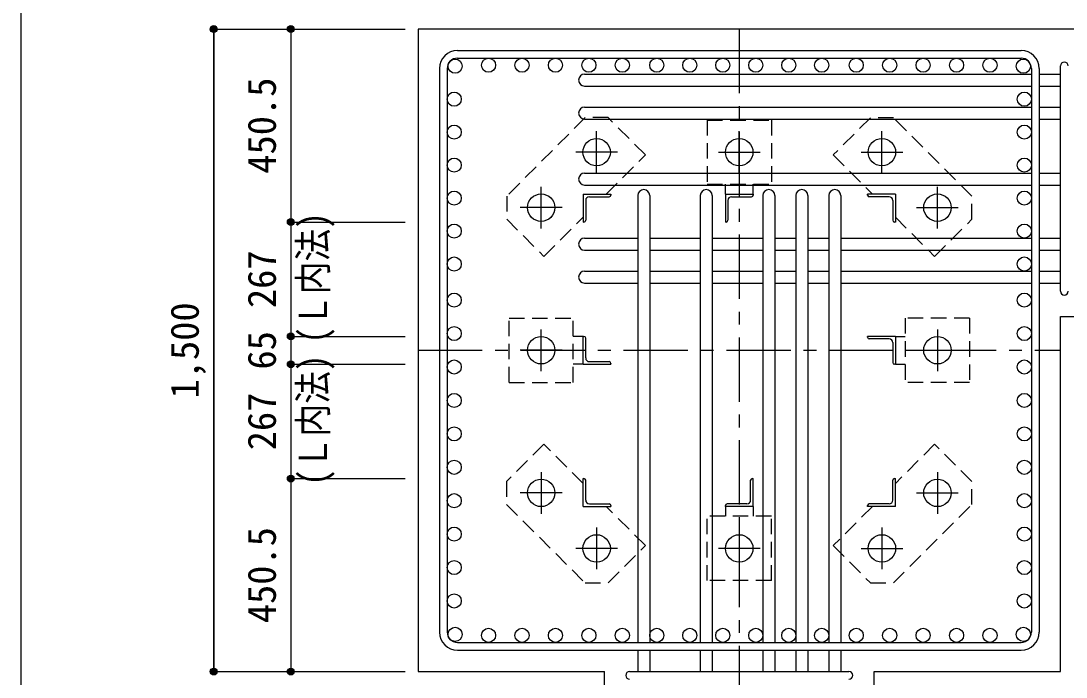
# Model space of a CAD drawing. Units: millimetres at full size, sheet at 1:30. Extents: x -5973 to 5954, y -4195 to 4201.
# Drawn here: x -5973 to -3533, y 1693 to 3225 of the extents above; entities that cross this region are included whole.
import ezdxf
from ezdxf.enums import TextEntityAlignment as Align

# ---------------------------------------------------------------- set-up
doc = ezdxf.new("R2010")
doc.units = ezdxf.units.MM
doc.header["$LTSCALE"] = 30
doc.header["$PDMODE"] = 32
doc.header["$PDSIZE"] = 15
doc.linetypes.add('CHAIN1', pattern=[8, 5, -1, 1, -1])
doc.linetypes.add('DASHED1', pattern=[1.8, 1.2, -0.6])
for name, color, linetype in [('0-1_躯体線', 2, 'Continuous'), ('0-2_アンカーボルト', 4, 'CHAIN1'), ('0-3_立上り筋', 3, 'Continuous'), ('0-4_フープ筋', 7, 'Continuous'), ('0-5_基礎梁筋', 7, 'Continuous'), ('0-6_スタラップ筋', 7, 'Continuous'), ('0-7_文字', 4, 'Continuous'), ('0-9_プレート', 4, 'DASHED1'), ('0-A_アングル', 4, 'Continuous'), ('0-D_寸法', 4, 'Continuous'), ('F-0_枠', 6, 'Continuous')]:
    doc.layers.add(name, color=color, linetype=linetype)
doc.styles.add('ＭＳ ゴシック', font='')
doc.styles.get('ＭＳ ゴシック').set_extended_font_data('MS Gothic')

msp = doc.modelspace()

# ---------------------------------------------------------------- linework, layer by layer
at = {"layer": '0-1_躯体線'}
for p, q in [((-3145.8, 3206.03), (-5045.8, 3206.03)), ((-5045.8, 3206.03), (-5045.8, 1706.03)), ((-3545.8, 2534.83), (-3145.8, 2534.83)), ((-3545.8, 1706.03), (-3545.8, 2534.83)), ((-5045.8, 1706.03), (-4610.8, 1706.03)), ((-4610.8, 1306.03), (-4610.8, 1706.03)), ((-3980.8, 1306.03), (-3980.8, 1706.03)), ((-3980.8, 1706.03), (-3545.8, 1706.03))]:
    msp.add_line(p, q, dxfattribs=at)
at = {"layer": '0-2_アンカーボルト'}
for p, q in [((-4628.8, 2869.73), (-4628.8, 2967.23)), ((-4295.8, 2869.83), (-4295.8, 2967.33)), ((-3962.8, 2869.83), (-3962.8, 2967.33)), ((-4580.1, 2918.53), (-4677.6, 2918.53)), ((-4344.6, 2918.53), (-4247.1, 2918.53)), ((-4011.6, 2918.53), (-3914.1, 2918.53)), ((-4758.3, 2740.23), (-4758.3, 2837.73)), ((-3833.3, 2740.33), (-3833.3, 2837.83)), ((-4709.6, 2789.03), (-4807.1, 2789.03)), ((-3882.1, 2789.03), (-3784.6, 2789.03)), ((-4758.3, 2407.23), (-4758.3, 2504.73)), ((-3833.3, 2504.83), (-3833.3, 2407.33)), ((-4709.6, 2456.03), (-4807.1, 2456.03)), ((-3882, 2456.03), (-3784.5, 2456.03)), ((-4758.3, 2171.73), (-4758.3, 2074.23)), ((-3833.3, 2171.83), (-3833.3, 2074.33)), ((-4709.5, 2123.03), (-4807, 2123.03)), ((-3882, 2123.03), (-3784.5, 2123.03)), ((-4628.8, 2042.23), (-4628.8, 1944.73)), ((-4295.8, 2042.23), (-4295.8, 1944.73)), ((-3962.8, 2042.33), (-3962.8, 1944.83)), ((-4580, 1993.53), (-4677.5, 1993.53)), ((-4247, 1993.53), (-4344.5, 1993.53)), ((-4011.5, 1993.53), (-3914, 1993.53))]:
    msp.add_line(p, q, dxfattribs=at)
at = {"layer": '0-2_アンカーボルト', "color": 3, "linetype": 'Continuous'}
for centre in [(-4628.8, 2918.53), (-4295.8, 2918.53), (-3962.8, 2918.53), (-4758.3, 2789.03), (-3833.3, 2789.03), (-4758.3, 2456.03), (-3833.3, 2456.03), (-4758.3, 2123.03), (-3833.3, 2123.03), (-4628.8, 1993.53), (-4295.8, 1993.53), (-3962.8, 1993.53)]:
    msp.add_circle(centre, 32, dxfattribs=at)
at = {"layer": '0-3_立上り筋'}
for centre in [(-4959.1, 3119.33), (-4881.07, 3121.53), (-4803.03, 3121.53), (-4725, 3121.53), (-4646.96, 3121.53), (-4568.93, 3121.53), (-4488.3, 3121.53), (-4411.3, 3121.53), (-4334.3, 3121.53), (-4257.3, 3121.53), (-4180.3, 3121.53), (-4103.3, 3121.53), (-4022.68, 3121.53), (-3944.64, 3121.53), (-3866.6, 3121.53), (-3788.57, 3121.53), (-3710.53, 3121.53), (-3632.5, 3119.33), (-4961.3, 3042.33), (-3630.3, 3042.33), (-4961.3, 2965.33), (-3630.3, 2965.33), (-4961.3, 2888.33), (-3630.3, 2888.33), (-4961.3, 2811.33), (-3630.3, 2811.33), (-4961.3, 2734.33), (-3630.3, 2734.33), (-4961.3, 2657.33), (-3630.3, 2657.33), (-4961.3, 2573.08), (-3630.3, 2573.08), (-4961.3, 2495.05), (-3630.3, 2495.05), (-4961.3, 2417.01), (-3630.3, 2417.01), (-4961.3, 2338.98), (-3630.3, 2338.98), (-4961.3, 2260.94), (-3630.3, 2260.94), (-4961.3, 2182.91), (-3630.3, 2182.91), (-4961.3, 2104.87), (-3630.3, 2104.87), (-4961.3, 2026.83), (-3630.3, 2026.83), (-4961.3, 1948.8), (-3630.3, 1948.8), (-4961.3, 1870.76), (-3630.3, 1870.76), (-4959.1, 1792.73), (-4881.07, 1790.53), (-4803.03, 1790.53), (-4725, 1790.53), (-4646.96, 1790.53), (-4568.93, 1790.53), (-4488.3, 1790.53), (-4411.3, 1790.53), (-4334.3, 1790.53), (-4257.3, 1790.53), (-4180.3, 1790.53), (-4103.3, 1790.53), (-4022.68, 1790.53), (-3944.64, 1790.53), (-3866.6, 1790.53), (-3788.57, 1790.53), (-3710.53, 1790.53), (-3632.5, 1792.73)]:
    msp.add_circle(centre, 16.5, dxfattribs=at)
at = {"layer": '0-4_フープ筋'}
for p, q in [((-4953.8, 3156.03), (-3637.8, 3156.03)), ((-4953.8, 3138.03), (-3637.8, 3138.03)), ((-4995.8, 3114.03), (-4995.8, 1798.03)), ((-4977.8, 3114.03), (-4977.8, 1798.03)), ((-3613.8, 3114.03), (-3613.8, 1798.03)), ((-3595.8, 3114.03), (-3595.8, 1798.03)), ((-4953.8, 1774.03), (-3637.8, 1774.03)), ((-4953.8, 1756.03), (-3637.8, 1756.03))]:
    msp.add_line(p, q, dxfattribs=at)
for centre, radius, start, end in [((-4953.8, 3114.03), 42, 90, 180), ((-3637.8, 3114.03), 42, 0, 90), ((-4953.8, 3114.03), 24, 90, 180), ((-3637.8, 3114.03), 24, 0, 90), ((-4953.8, 1798.03), 42, 180, 270), ((-4953.8, 1798.03), 24, 180, 270), ((-3637.8, 1798.03), 42, 270, 0), ((-3637.8, 1798.03), 24, 270, 0)]:
    msp.add_arc(centre, radius, start, end, dxfattribs=at)
at = {"layer": '0-5_基礎梁筋'}
for p, q in [((-4656.8, 3100.83), (-3613.8, 3100.83)), ((-3595.8, 3100.83), (-3545.8, 3100.83)), ((-4656.8, 3072.83), (-3613.8, 3072.83)), ((-3595.8, 3072.83), (-3545.8, 3072.83)), ((-4656.8, 3023.83), (-3613.8, 3023.83)), ((-3595.8, 3023.83), (-3545.8, 3023.83)), ((-4656.8, 2995.83), (-3613.8, 2995.83)), ((-3595.8, 2995.83), (-3545.8, 2995.83)), ((-4656.8, 2869.83), (-3613.8, 2869.83)), ((-3595.8, 2869.83), (-3545.8, 2869.83)), ((-4656.8, 2841.83), (-3613.8, 2841.83)), ((-3595.8, 2841.83), (-3545.8, 2841.83)), ((-4532.8, 2817.03), (-4532.8, 1774.03)), ((-4504.8, 2817.03), (-4504.8, 1774.03)), ((-4386.8, 2817.03), (-4386.8, 1774.03)), ((-4358.8, 2817.03), (-4358.8, 1774.03)), ((-4240.8, 2817.03), (-4240.8, 1774.03)), ((-4212.8, 2817.03), (-4212.8, 1774.03)), ((-4163.8, 2817.03), (-4163.8, 1774.03)), ((-4135.8, 2817.03), (-4135.8, 1774.03)), ((-4086.8, 2817.03), (-4086.8, 1774.03)), ((-4058.8, 2817.03), (-4058.8, 1774.03)), ((-4656.8, 2717.83), (-4532.8, 2717.83)), ((-4504.8, 2717.83), (-4386.8, 2717.83)), ((-4358.8, 2717.83), (-4240.8, 2717.83)), ((-4212.8, 2717.83), (-4163.8, 2717.83)), ((-4135.8, 2717.83), (-4086.8, 2717.83)), ((-4058.8, 2717.83), (-3613.8, 2717.83)), ((-3595.8, 2717.83), (-3545.8, 2717.83)), ((-4656.8, 2689.83), (-4532.8, 2689.83)), ((-4504.8, 2689.83), (-4386.8, 2689.83)), ((-4358.8, 2689.83), (-4240.8, 2689.83)), ((-4212.8, 2689.83), (-4163.8, 2689.83)), ((-4135.8, 2689.83), (-4086.8, 2689.83)), ((-4058.8, 2689.83), (-3613.8, 2689.83)), ((-3595.8, 2689.83), (-3545.8, 2689.83)), ((-4656.8, 2640.83), (-4532.8, 2640.83)), ((-4504.8, 2640.83), (-4386.8, 2640.83)), ((-4358.8, 2640.83), (-4240.8, 2640.83)), ((-4212.8, 2640.83), (-4163.8, 2640.83)), ((-4135.8, 2640.83), (-4086.8, 2640.83)), ((-4058.8, 2640.83), (-3613.8, 2640.83)), ((-3595.8, 2640.83), (-3545.8, 2640.83)), ((-4656.8, 2612.83), (-4532.8, 2612.83)), ((-4504.8, 2612.83), (-4386.8, 2612.83)), ((-4358.8, 2612.83), (-4240.8, 2612.83)), ((-4212.8, 2612.83), (-4163.8, 2612.83)), ((-4135.8, 2612.83), (-4086.8, 2612.83)), ((-4058.8, 2612.83), (-3613.8, 2612.83)), ((-3595.8, 2612.83), (-3545.8, 2612.83)), ((-4532.8, 1756.03), (-4532.8, 1706.03)), ((-4504.8, 1756.03), (-4504.8, 1706.03)), ((-4386.8, 1756.03), (-4386.8, 1706.03)), ((-4358.8, 1756.03), (-4358.8, 1706.03)), ((-4240.8, 1756.03), (-4240.8, 1706.03)), ((-4212.8, 1756.03), (-4212.8, 1706.03)), ((-4163.8, 1756.03), (-4163.8, 1706.03)), ((-4135.8, 1756.03), (-4135.8, 1706.03)), ((-4086.8, 1756.03), (-4086.8, 1706.03)), ((-4058.8, 1756.03), (-4058.8, 1706.03))]:
    msp.add_line(p, q, dxfattribs=at)
for centre, start, end in [((-4656.8, 3086.83), 90, 270), ((-4656.8, 3009.83), 90, 270), ((-4656.8, 2855.83), 90, 270), ((-4518.8, 2817.03), 0, 180), ((-4372.8, 2817.03), 0, 180), ((-4226.8, 2817.03), 0, 180), ((-4149.8, 2817.03), 0, 180), ((-4072.8, 2817.03), 0, 180), ((-4656.8, 2703.83), 90, 270), ((-4656.8, 2626.83), 90, 270)]:
    msp.add_arc(centre, 14, start, end, dxfattribs=at)
at = {"layer": '0-6_スタラップ筋'}
for p, q in [((-3545.8, 2593.83), (-3545.8, 3119.83)), ((-4551.8, 1706.03), (-4039.8, 1706.03))]:
    msp.add_line(p, q, dxfattribs=at)
for centre, start, end in [((-3536.8, 3119.83), 0, 180), ((-3536.8, 2593.83), 180, 0), ((-4551.8, 1697.03), 90, 270), ((-4039.8, 1697.03), 270, 90)]:
    msp.add_arc(centre, 9, start, end, dxfattribs=at)
at = {"layer": '0-9_プレート'}
for p, q in [((-4370.8, 2993.53), (-4220.8, 2993.53)), ((-4370.8, 2993.53), (-4370.8, 2843.53)), ((-4220.8, 2993.53), (-4220.8, 2843.53)), ((-4606.6, 2820.53), (-4515, 2912.13)), ((-4370.8, 2843.53), (-4220.8, 2843.53)), ((-4328.3, 2820.53), (-4328.3, 2843.53)), ((-4263.3, 2820.53), (-4263.3, 2843.53)), ((-3931.3, 2766.83), (-3839.7, 2675.23)), ((-4833.3, 2381.03), (-4833.3, 2531.03)), ((-4833.3, 2531.03), (-4683.3, 2531.03)), ((-4683.3, 2381.03), (-4683.3, 2531.03)), ((-3908.3, 2531.03), (-3908.3, 2381.03)), ((-3758.3, 2531.03), (-3908.3, 2531.03)), ((-3758.3, 2531.03), (-3758.3, 2381.03)), ((-4660.3, 2488.53), (-4683.3, 2488.53)), ((-3931.3, 2488.53), (-3908.3, 2488.53)), ((-4660.3, 2423.53), (-4683.3, 2423.53)), ((-3931.3, 2423.53), (-3908.3, 2423.53)), ((-4833.3, 2381.03), (-4683.3, 2381.03)), ((-3758.3, 2381.03), (-3908.3, 2381.03)), ((-4660.3, 2145.23), (-4751.9, 2236.83)), ((-4328.3, 2091.53), (-4328.3, 2068.53)), ((-4263.3, 2091.53), (-4263.3, 2068.53)), ((-3985, 2091.53), (-4076.6, 1999.93)), ((-4220.8, 2068.53), (-4370.8, 2068.53)), ((-4370.8, 1918.53), (-4370.8, 2068.53)), ((-4220.8, 1918.53), (-4220.8, 2068.53)), ((-4220.8, 1918.53), (-4370.8, 1918.53))]:
    msp.add_line(p, q, dxfattribs=at)
for points in [[(-4515, 2912.13), (-4602, 2999.13), (-4655.7, 2999.13), (-4838.8, 2815.93), (-4838.8, 2762.23), (-4751.9, 2675.23), (-4660.3, 2766.83)], [(-3839.7, 2675.23), (-3752.7, 2762.23), (-3752.7, 2815.93), (-3935.9, 2999.03), (-3989.6, 2999.03), (-4076.6, 2912.13), (-3985, 2820.53)], [(-4751.9, 2236.83), (-4838.9, 2149.83), (-4838.9, 2096.13), (-4655.7, 1913.03), (-4602, 1913.03), (-4515, 1999.93), (-4606.6, 2091.53)], [(-4076.6, 1999.93), (-3989.6, 1912.93), (-3935.9, 1912.93), (-3752.8, 2096.13), (-3752.8, 2149.83), (-3839.7, 2236.83), (-3931.3, 2145.23)]]:
    msp.add_lwpolyline(points, dxfattribs=at)
at = {"layer": '0-A_アングル'}
for p, q in [((-4660.3, 2820.53), (-4595.3, 2820.53)), ((-4660.3, 2820.53), (-4660.3, 2755.53)), ((-4645.8, 2814.53), (-4599.3, 2814.53)), ((-4595.3, 2820.53), (-4595.3, 2818.53)), ((-4328.3, 2820.53), (-4263.3, 2820.53)), ((-4328.3, 2820.53), (-4328.3, 2755.53)), ((-4313.8, 2814.53), (-4267.3, 2814.53)), ((-4263.3, 2820.53), (-4263.3, 2818.53)), ((-3931.3, 2820.53), (-3996.3, 2820.53)), ((-3996.3, 2818.53), (-3996.3, 2820.53)), ((-3945.8, 2814.53), (-3992.3, 2814.53)), ((-3931.3, 2820.53), (-3931.3, 2755.53)), ((-4654.3, 2806.03), (-4654.3, 2759.53)), ((-4322.3, 2806.03), (-4322.3, 2759.53)), ((-3937.3, 2806.03), (-3937.3, 2759.53)), ((-4658.3, 2755.53), (-4660.3, 2755.53)), ((-4326.3, 2755.53), (-4328.3, 2755.53)), ((-3931.3, 2755.53), (-3933.3, 2755.53)), ((-4660.3, 2488.53), (-4658.3, 2488.53)), ((-4660.3, 2423.53), (-4660.3, 2488.53)), ((-4654.3, 2438.03), (-4654.3, 2484.53)), ((-3931.3, 2488.53), (-3996.3, 2488.53)), ((-3996.3, 2486.53), (-3996.3, 2488.53)), ((-3945.8, 2482.53), (-3992.3, 2482.53)), ((-3937.3, 2474.03), (-3937.3, 2427.53)), ((-3931.3, 2488.53), (-3931.3, 2423.53)), ((-4660.3, 2423.53), (-4595.3, 2423.53)), ((-4645.8, 2429.53), (-4599.3, 2429.53)), ((-4595.3, 2425.53), (-4595.3, 2423.53)), ((-3931.3, 2423.53), (-3933.3, 2423.53)), ((-4660.3, 2156.53), (-4658.3, 2156.53)), ((-4660.3, 2091.53), (-4660.3, 2156.53)), ((-4654.3, 2106.03), (-4654.3, 2152.53)), ((-4269.3, 2106.03), (-4269.3, 2152.53)), ((-4265.3, 2156.53), (-4263.3, 2156.53)), ((-4263.3, 2091.53), (-4263.3, 2156.53)), ((-3937.3, 2106.03), (-3937.3, 2152.53)), ((-3933.3, 2156.53), (-3931.3, 2156.53)), ((-3931.3, 2091.53), (-3931.3, 2156.53)), ((-4660.3, 2091.53), (-4595.3, 2091.53)), ((-4645.8, 2097.53), (-4599.3, 2097.53)), ((-4595.3, 2093.53), (-4595.3, 2091.53)), ((-4328.3, 2091.53), (-4328.3, 2093.53)), ((-4263.3, 2091.53), (-4328.3, 2091.53)), ((-4277.8, 2097.53), (-4324.3, 2097.53)), ((-3996.3, 2091.53), (-3996.3, 2093.53)), ((-3931.3, 2091.53), (-3996.3, 2091.53)), ((-3945.8, 2097.53), (-3992.3, 2097.53))]:
    msp.add_line(p, q, dxfattribs=at)
for centre, radius, start, end in [((-4645.8, 2806.03), 8.5, 90, 180), ((-4599.3, 2818.53), 4, 270, 0), ((-4313.8, 2806.03), 8.5, 90, 180), ((-4267.3, 2818.53), 4, 270, 0), ((-3992.3, 2818.53), 4, 180, 270), ((-3945.8, 2806.03), 8.5, 0, 90), ((-4658.3, 2759.53), 4, 270, 0), ((-4326.3, 2759.53), 4, 270, 0), ((-3933.3, 2759.53), 4, 180, 270), ((-4658.3, 2484.53), 4, 0, 90), ((-3992.3, 2486.53), 4, 180, 270), ((-3945.8, 2474.03), 8.5, 0, 90), ((-4645.8, 2438.03), 8.5, 180, 270), ((-4599.3, 2425.53), 4, 0, 90), ((-3933.3, 2427.53), 4, 180, 270), ((-4658.3, 2152.53), 4, 0, 90), ((-4265.3, 2152.53), 4, 90, 180), ((-3933.3, 2152.53), 4, 90, 180), ((-4645.8, 2106.03), 8.5, 180, 270), ((-4277.8, 2106.03), 8.5, 270, 0), ((-3945.8, 2106.03), 8.5, 270, 0), ((-4599.3, 2093.53), 4, 0, 90), ((-4324.3, 2093.53), 4, 90, 180), ((-3992.3, 2093.53), 4, 90, 180)]:
    msp.add_arc(centre, radius, start, end, dxfattribs=at)
at = {"layer": '0-D_寸法'}
for p, q in [((-5522.84, 3206.03), (-5342.84, 3206.03)), ((-5522.84, 3206.03), (-5342.84, 3206.03)), ((-5522.84, 1706.03), (-5522.84, 3206.03)), ((-5522.84, 3206.03), (-5522.84, 1706.03)), ((-5342.84, 3206.03), (-5342.84, 2755.53)), ((-5342.84, 3206.03), (-5075.8, 3206.03)), ((-5342.84, 2755.53), (-5075.8, 2755.53)), ((-5342.84, 2755.53), (-5342.84, 2488.53)), ((-5342.84, 2488.53), (-5075.8, 2488.53)), ((-5342.84, 2488.53), (-5342.84, 2423.53)), ((-5342.84, 2423.53), (-5075.8, 2423.53)), ((-5342.84, 2423.53), (-5342.84, 2156.53)), ((-5342.84, 2156.53), (-5075.8, 2156.53)), ((-5342.84, 2156.53), (-5342.84, 1706.03)), ((-5522.84, 1706.03), (-5342.84, 1706.03)), ((-5342.84, 1706.03), (-5075.8, 1706.03)), ((-5342.84, 1706.03), (-5075.8, 1706.03))]:
    msp.add_line(p, q, dxfattribs=at)
at = {"layer": '0-D_寸法', "linetype": 'CHAIN1'}
for p, q in [((-4295.8, 3206.03), (-4295.8, 1306.03)), ((-5045.8, 2456.03), (-3545.8, 2456.03))]:
    msp.add_line(p, q, dxfattribs=at)
at = {"layer": '0-D_寸法'}
for centre, radius in [((-5522.84, 3206.03), 8), ((-5522.84, 3206.03), 7.2), ((-5522.84, 3206.03), 6.4), ((-5522.84, 3206.03), 5.6), ((-5522.84, 3206.03), 4.8), ((-5522.84, 3206.03), 4), ((-5522.84, 3206.03), 3.2), ((-5522.84, 3206.03), 2.4), ((-5522.84, 3206.03), 1.6), ((-5522.84, 3206.03), 0.8), ((-5342.84, 3206.03), 8), ((-5342.84, 3206.03), 7.2), ((-5342.84, 3206.03), 6.4), ((-5342.84, 3206.03), 5.6), ((-5342.84, 3206.03), 4.8), ((-5342.84, 3206.03), 4), ((-5342.84, 3206.03), 3.2), ((-5342.84, 3206.03), 2.4), ((-5342.84, 3206.03), 1.6), ((-5342.84, 3206.03), 0.8), ((-5342.84, 2755.53), 8), ((-5342.84, 2755.53), 7.2), ((-5342.84, 2755.53), 6.4), ((-5342.84, 2755.53), 5.6), ((-5342.84, 2755.53), 4.8), ((-5342.84, 2755.53), 4), ((-5342.84, 2755.53), 3.2), ((-5342.84, 2755.53), 2.4), ((-5342.84, 2755.53), 1.6), ((-5342.84, 2755.53), 0.8), ((-5342.84, 2488.53), 8), ((-5342.84, 2488.53), 7.2), ((-5342.84, 2488.53), 6.4), ((-5342.84, 2488.53), 5.6), ((-5342.84, 2488.53), 4.8), ((-5342.84, 2488.53), 4), ((-5342.84, 2488.53), 3.2), ((-5342.84, 2488.53), 2.4), ((-5342.84, 2488.53), 1.6), ((-5342.84, 2488.53), 0.8), ((-5342.84, 2423.53), 8), ((-5342.84, 2423.53), 7.2), ((-5342.84, 2423.53), 6.4), ((-5342.84, 2423.53), 5.6), ((-5342.84, 2423.53), 4.8), ((-5342.84, 2423.53), 4), ((-5342.84, 2423.53), 3.2), ((-5342.84, 2423.53), 2.4), ((-5342.84, 2423.53), 1.6), ((-5342.84, 2423.53), 0.8), ((-5342.84, 2156.53), 8), ((-5342.84, 2156.53), 7.2), ((-5342.84, 2156.53), 6.4), ((-5342.84, 2156.53), 5.6), ((-5342.84, 2156.53), 4.8), ((-5342.84, 2156.53), 4), ((-5342.84, 2156.53), 3.2), ((-5342.84, 2156.53), 2.4), ((-5342.84, 2156.53), 1.6), ((-5342.84, 2156.53), 0.8), ((-5522.84, 1706.03), 8), ((-5522.84, 1706.03), 7.2), ((-5522.84, 1706.03), 6.4), ((-5522.84, 1706.03), 5.6), ((-5522.84, 1706.03), 4.8), ((-5522.84, 1706.03), 4), ((-5522.84, 1706.03), 3.2), ((-5522.84, 1706.03), 2.4), ((-5342.84, 1706.03), 8), ((-5342.84, 1706.03), 7.2), ((-5342.84, 1706.03), 6.4), ((-5342.84, 1706.03), 5.6), ((-5342.84, 1706.03), 4.8), ((-5342.84, 1706.03), 4), ((-5342.84, 1706.03), 3.2), ((-5342.84, 1706.03), 2.4), ((-5522.84, 1706.03), 1.6), ((-5522.84, 1706.03), 0.8), ((-5342.84, 1706.03), 1.6), ((-5342.84, 1706.03), 0.8)]:
    msp.add_circle(centre, radius, dxfattribs=at)
at = {"layer": '0-D_寸法', "color": 7}
for p in [(-5522.84, 3206.03), (-5342.84, 3206.03), (-5342.84, 2755.53), (-5342.84, 2488.53), (-5342.84, 2423.53), (-5342.84, 2156.53), (-5522.84, 1706.03), (-5342.84, 1706.03)]:
    msp.add_point(p, dxfattribs=at)
at = {"layer": 'F-0_枠'}
msp.add_line((-5972.88, 4201.15), (-5972.88, -4195.24), dxfattribs=at)

# ---------------------------------------------------------------- texts
at = {"layer": '0-7_文字', "style": 'ＭＳ ゴシック', "width": 0.85}
for p in [(-5238.18, 2472.21), (-5238.18, 2139.85)]:
    msp.add_text('(Ｌ内法)', height=65.98, rotation=90, dxfattribs=at).set_placement(p, align=Align.BOTTOM_LEFT)
at = {"layer": '0-D_寸法', "style": 'ＭＳ ゴシック'}
for s, p in [('450.5', (-5357.84, 2868.28)), ('267', (-5357.84, 2554.53)), ('1,500', (-5537.84, 2343.53)), ('65', (-5357.84, 2411.03)), ('267', (-5357.84, 2222.53)), ('450.5', (-5357.84, 1818.78))]:
    msp.add_text(s, height=65.98, rotation=90, dxfattribs=at).set_placement(p, align=Align.BOTTOM_LEFT)

doc.saveas('drawing.dxf')
